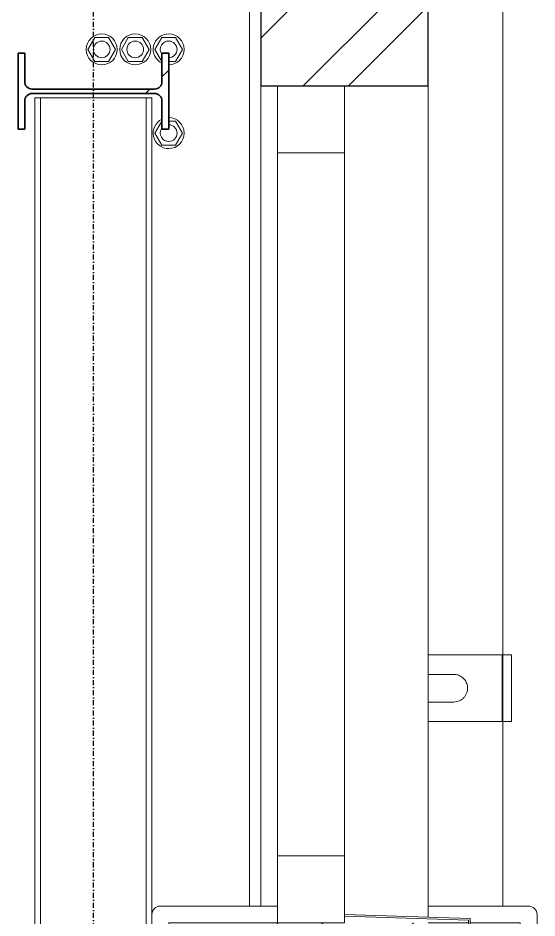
# Model space of a CAD drawing. Header units: millimetres. Extents: x 180139 to 245212, y -4005 to 9345.
# Drawn here: x 199668 to 200288, y 606 to 1681 of the extents above; entities that cross this region are included whole.
import ezdxf

# ---------------------------------------------------------------- set-up
doc = ezdxf.new("R2010")
doc.units = ezdxf.units.MM
doc.linetypes.add('1_Čerchovaná 6_0mm', pattern=[12, 6, -3, 0, -3])
for name, color, linetype, lineweight in [('A-GENM', 7, 'Continuous', 9), ('A-GENM-2', 7, 'Continuous', 18), ('A-GLAZ', 7, 'Continuous', 9), ('A-GLAZ-1', 7, 'Continuous', 18), ('A-WALL', 7, 'Continuous', 9), ('A-WALL-1', 7, 'Continuous', 25), ('S-BEAM', 7, 'Continuous', 9), ('S-BEAM-1', 7, 'Continuous', 35), ('S-COLS', 7, 'Continuous', 9), ('S-FSTN', 7, 'Continuous', 9)]:
    doc.layers.add(name, color=color, linetype=linetype, lineweight=lineweight)
for name, color, linetype, lineweight, true_color in [('A-GENM-1', 7, 'Continuous', 9, 0x646464), ('A-WALL-PATT-2', 9, 'Continuous', 9, 0x808080), ('S-GRID-1', 9, '1_Čerchovaná 6_0mm', 25, 0x808080)]:
    doc.layers.add(name, color=color, linetype=linetype, lineweight=lineweight, true_color=true_color)

# ---------------------------------------------------------------- blocks, each defined once
blk = doc.blocks.new('Sloup IPE - 388009-A')
at = {"layer": 'S-COLS'}
blk.add_line((199944.7, 620), (199944.7, 4864.8), dxfattribs=at)
blk = doc.blocks.new('Construction_Roof-Accessories_Lindab_Round- - Lindab Round Downpipe System 150_100 High Build Polyester 001 Antique White-815811-A')
at = {"layer": 'A-GENM-1'}
for p, q in [((200247.5, 620), (200247.5, 4927)), ((200246.6, 920.1), (200157.9, 920.1)), ((200246.5, 920.1), (200246.6, 920.1)), ((200246.5, 920.1), (200246.5, 840.6)), ((200248.9, 920.1), (200246.6, 920.1)), ((200246.6, 920.1), (200246.6, 840.6)), ((200257.6, 920.1), (200248.9, 920.1)), ((200257.6, 840.6), (200257.6, 920.1)), ((200188.8, 896.8), (200158, 896.8)), ((200158, 863.8), (200188.8, 863.8)), ((200157.9, 840.6), (200246.6, 840.6)), ((200246.6, 840.6), (200246.5, 840.6)), ((200246.6, 840.6), (200248.9, 840.6)), ((200248.9, 840.6), (200257.6, 840.6))]:
    blk.add_line(p, q, dxfattribs=at)
blk.add_open_spline([(200188.8, 896.8), (200189.7, 896.8), (200191.7, 896.7), (200194.4, 895.9), (200197, 894.7), (200199.4, 893.1), (200201.4, 891), (200203.1, 888.6), (200204.3, 886), (200205.2, 883), (200205.4, 879.6), (200204.8, 876.1), (200203.7, 873.2), (200202.5, 871.2), (200201.4, 869.7), (200200.2, 868.4), (200198.4, 866.8), (200194.7, 864.6), (200191.2, 863.9), (200188.8, 863.8)], degree=3, knots=[0, 0, 0, 0, 0.055556, 0.111111, 0.166667, 0.222222, 0.277778, 0.333333, 0.388889, 0.444444, 0.513889, 0.583333, 0.652778, 0.6875, 0.722222, 0.756944, 0.791667, 0.861111, 1, 1, 1, 1], dxfattribs=at)
blk = doc.blocks.new('OKNO_1k - Okno Hala 1000x1000-V4-A')
at = {"layer": 'A-GENM'}
for start in [90, 135]:
    blk.add_arc((199838.2, 610), 10, start, 180, dxfattribs=at)
blk = doc.blocks.new('OKNO_1k - Okno Hala 1000x1000-V5-A')
at = {"layer": 'A-GENM-2'}
for p, q in [((199978.2, 620), (199838.2, 620)), ((199978.2, 600), (199978.2, 620)), ((199828.2, 610), (199828.2, 580)), ((199848.2, 600), (199978.2, 600)), ((199848.2, 580), (199848.2, 600)), ((199828.2, 580), (199848.2, 580))]:
    blk.add_line(p, q, dxfattribs=at)
blk.add_arc((199838.2, 610), 10, 90, 180, dxfattribs=at)
at = {"layer": 'A-GLAZ'}
for p, q in [((199978.2, 1520), (199978.2, 680)), ((200058.2, 680), (200058.2, 1520)), ((200208.2, 605.2), (200058.2, 610)), ((200058.2, 610), (200058.2, 608)), ((200058.2, 608), (200206.2, 603.2)), ((200206.2, 603.2), (200206.2, 589.8)), ((200208.2, 589.8), (200208.2, 605.2)), ((200206.2, 589.8), (200208.2, 589.8))]:
    blk.add_line(p, q, dxfattribs=at)
at = {"layer": 'A-GLAZ-1'}
for p, q in [((200058.2, 1600), (199978.2, 1600)), ((199978.2, 1600), (199978.2, 1520)), ((200058.2, 1520), (200058.2, 1600)), ((199978.2, 1520), (200058.2, 1520)), ((200058.2, 680), (199978.2, 680)), ((199978.2, 680), (199978.2, 600)), ((200058.2, 600), (200058.2, 680)), ((199978.2, 600), (200058.2, 600))]:
    blk.add_line(p, q, dxfattribs=at)
blk = doc.blocks.new('OKNO_1k - Okno Hala 1000x1000-V6-A')
at = {"layer": 'A-GENM'}
blk.add_arc((199838.2, 610), 10, 135, 180, dxfattribs=at)
blk.add_arc((199838.2, 610), 10, 135, 180, dxfattribs=at)
blk = doc.blocks.new('Dvojitý úhelník _ šikmo - 506470-A')
at = {"layer": 'S-FSTN'}
for p, q in [((199759.9, 1657.8), (199751.7, 1643.5)), ((199776.4, 1657.8), (199759.9, 1657.8)), ((199784.7, 1643.5), (199776.4, 1657.8)), ((199799.9, 1657.8), (199791.7, 1643.5)), ((199816.4, 1657.8), (199799.9, 1657.8)), ((199824.7, 1643.5), (199816.4, 1657.8)), ((199839.9, 1657.8), (199831.7, 1643.5)), ((199856.4, 1657.8), (199839.9, 1657.8)), ((199864.7, 1643.5), (199856.4, 1657.8)), ((199751.7, 1643.5), (199759.9, 1629.2)), ((199776.4, 1629.2), (199784.7, 1643.5)), ((199791.7, 1643.5), (199799.9, 1629.2)), ((199816.4, 1629.2), (199824.7, 1643.5)), ((199831.7, 1643.5), (199839.9, 1629.2)), ((199856.4, 1629.2), (199864.7, 1643.5)), ((199759.9, 1629.2), (199776.4, 1629.2)), ((199799.9, 1629.2), (199816.4, 1629.2)), ((199848.2, 1629.2), (199856.4, 1629.2)), ((199839.9, 1557.8), (199831.7, 1543.5)), ((199856.4, 1557.8), (199848.2, 1557.8)), ((199864.7, 1543.5), (199856.4, 1557.8)), ((199831.7, 1543.5), (199839.9, 1529.2)), ((199856.4, 1529.2), (199864.7, 1543.5)), ((199839.9, 1529.2), (199856.4, 1529.2))]:
    blk.add_line(p, q, dxfattribs=at)
for centre, radius, start, end in [((199768.2, 1643.5), 18.5, 90, 270), ((199768.2, 1643.5), 18.5, 270, 90), ((199808.2, 1643.5), 18.5, 90, 270), ((199808.2, 1643.5), 18.5, 270, 90), ((199848.2, 1643.5), 18.5, 90, 244.2023), ((199848.2, 1643.5), 18.5, 270, 90), ((199768.2, 1643.5), 10, 90, 270), ((199768.2, 1643.5), 10, 270, 90), ((199808.2, 1643.5), 10, 90, 270), ((199808.2, 1643.5), 10, 270, 90), ((199848.2, 1643.5), 10, 90, 210), ((199848.2, 1643.5), 10, 270, 90), ((199848.2, 1543.5), 18.5, 115.7977, 270), ((199848.2, 1543.5), 18.5, 270, 90), ((199848.2, 1543.5), 10, 150, 270), ((199848.2, 1543.5), 10, 270, 90)]:
    blk.add_arc(centre, radius, start, end, dxfattribs=at)
blk = doc.blocks.new('Sloup IPE - 507568-A')
at = {"layer": 'S-COLS'}
for p, q in [((199695.1, 1585.8), (199688.2, 1585.8)), ((199688.2, 517.7), (199688.2, 1585.8)), ((199702.1, 1585.8), (199695.1, 1585.8)), ((199695.1, 517.7), (199695.1, 1585.8)), ((199814.3, 1585.8), (199702.1, 1585.8)), ((199821.3, 1585.8), (199814.3, 1585.8)), ((199828.2, 1585.8), (199821.3, 1585.8)), ((199821.3, 517.7), (199821.3, 1585.8)), ((199828.2, 610), (199828.2, 1585.8)), ((199828.2, 517.7), (199828.2, 580)), ((199688.2, 517.7), (199695.1, 517.7)), ((199695.1, 517.7), (199702.1, 517.7)), ((199702.1, 517.7), (199814.3, 517.7)), ((199814.3, 517.7), (199821.3, 517.7)), ((199821.3, 517.7), (199828.2, 517.7))]:
    blk.add_line(p, q, dxfattribs=at)
blk = doc.blocks.new('IPE - 587690-A')
at = {"layer": 'S-BEAM'}
h = blk.add_hatch(dxfattribs=at)
h.set_pattern_fill('FP_1', color=256, style=0, pattern_type=2)
h.set_pattern_definition([(45, (193345.2, 3664.97), (-251.447, 251.447), []), (45, (193345.2, 4045.97), (-251.447, 251.447), [])])
h.paths.add_polyline_path([(199668.2, 1548), (199676.2, 1548), (199676.2, 1581.8), (199678.8, 1588.2), (199685.2, 1590.9), (199831.2, 1590.9), (199837.6, 1588.2), (199840.2, 1581.8), (199840.2, 1548), (199848.2, 1548), (199847.3, 1639), (199840.2, 1639), (199840.2, 1605.1), (199837.6, 1598.8), (199831.2, 1596.1), (199685.2, 1596.1), (199678.8, 1598.8), (199676.2, 1605.1), (199676.2, 1639), (199668.2, 1639), (199668.2, 1570.3)])
at = {"layer": 'S-BEAM-1'}
for p, q in [((199676.2, 1639), (199668.2, 1639)), ((199668.2, 1639), (199668.2, 1548)), ((199676.2, 1605.1), (199676.2, 1639)), ((199848.2, 1639), (199840.2, 1639)), ((199840.2, 1639), (199840.2, 1605.1)), ((199848.2, 1548), (199848.2, 1639)), ((199831.2, 1596.1), (199685.2, 1596.1)), ((199676.2, 1548), (199676.2, 1581.8)), ((199685.2, 1590.9), (199831.2, 1590.9)), ((199840.2, 1581.8), (199840.2, 1548)), ((199668.2, 1548), (199676.2, 1548)), ((199840.2, 1548), (199848.2, 1548))]:
    blk.add_line(p, q, dxfattribs=at)
for centre, start, end in [((199685.2, 1605.1), 180, 270), ((199831.2, 1605.1), 270, 0), ((199685.2, 1581.8), 90, 180), ((199831.2, 1581.8), 0, 90)]:
    blk.add_arc(centre, 9, start, end, dxfattribs=at)
blk = doc.blocks.new('OKNO_1k - Okno Hala 1000x1000-796436-A')
at = {"layer": 'A-GENM'}
for p, q in [((200278.2, 620), (200158.2, 620)), ((200288.2, 580), (200288.2, 610)), ((200158.2, 600), (200206.2, 600)), ((200208.2, 600), (200268.2, 600)), ((200268.2, 600), (200268.2, 580)), ((200268.2, 580), (200288.2, 580))]:
    blk.add_line(p, q, dxfattribs=at)
for end in [90, 45]:
    blk.add_arc((200278.2, 610), 10, 0, end, dxfattribs=at)
blk = doc.blocks.new('OKNO_1k - Okno Hala 1000x1000-V12-A')
at = {"layer": 'A-GENM'}
blk.add_arc((200278.2, 610), 10, 0, 45, dxfattribs=at)
blk.add_arc((200278.2, 610), 10, 0, 45, dxfattribs=at)

msp = doc.modelspace()

# ---------------------------------------------------------------- hatches: boundary and pattern name
at = {"layer": 'A-WALL-PATT-2'}
h = msp.add_hatch(dxfattribs=at)
h.set_pattern_fill('FP_6', color=256, angle=45, style=0, pattern_type=2)
h.set_pattern_definition([(45, (193345.21, 3664.97), (-80.8223, 80.8223), []), (45, (193399.1, 3664.97), (-80.8223, 80.8223), [])])
h.paths.add_polyline_path([(199958.2, 550), (200158.2, 550), (200158.2, 600), (199958.2, 600), (199958.2, 556.5)])
h.paths.add_polyline_path([(200146.5, 1600), (200158.2, 1600), (200158.2, 1700), (199958.2, 1700), (199958.2, 1600), (200050.7, 1600)])

# ---------------------------------------------------------------- linework, layer by layer
at = {"layer": 'A-WALL'}
for p, q in [((199958.2, 620), (199958.2, 1600)), ((200158.2, 1600), (200158.2, 606.8))]:
    msp.add_line(p, q, dxfattribs=at)
at = {"layer": 'A-WALL-1'}
for p, q in [((199958.2, 1700), (199958.2, 1600)), ((200158.2, 1600), (200158.2, 1700)), ((199958.2, 1600), (200158.2, 1600))]:
    msp.add_line(p, q, dxfattribs=at)
at = {"layer": 'S-GRID-1'}
msp.add_line((199758.2, -3000), (199758.2, 8144.9), dxfattribs=at)

# ---------------------------------------------------------------- block references
at = {"layer": 'A-GENM-1'}
msp.add_blockref('Construction_Roof-Accessories_Lindab_Round- - Lindab Round Downpipe System 150_100 High Build Polyester 001 Antique White-815811-A', (0, 0), dxfattribs=at)
at = {"layer": 'A-GLAZ'}
for name in ['OKNO_1k - Okno Hala 1000x1000-V5-A', 'OKNO_1k - Okno Hala 1000x1000-V4-A', 'OKNO_1k - Okno Hala 1000x1000-V6-A', 'OKNO_1k - Okno Hala 1000x1000-796436-A', 'OKNO_1k - Okno Hala 1000x1000-V12-A']:
    msp.add_blockref(name, (0, 0), dxfattribs=at)
at = {"layer": 'S-BEAM'}
msp.add_blockref('IPE - 587690-A', (0, 0), dxfattribs=at)
at = {"layer": 'S-COLS'}
for name in ['Sloup IPE - 388009-A', 'Sloup IPE - 507568-A']:
    msp.add_blockref(name, (0, 0), dxfattribs=at)
at = {"layer": 'S-FSTN'}
msp.add_blockref('Dvojitý úhelník _ šikmo - 506470-A', (0, 0), dxfattribs=at)

doc.saveas('drawing.dxf')
